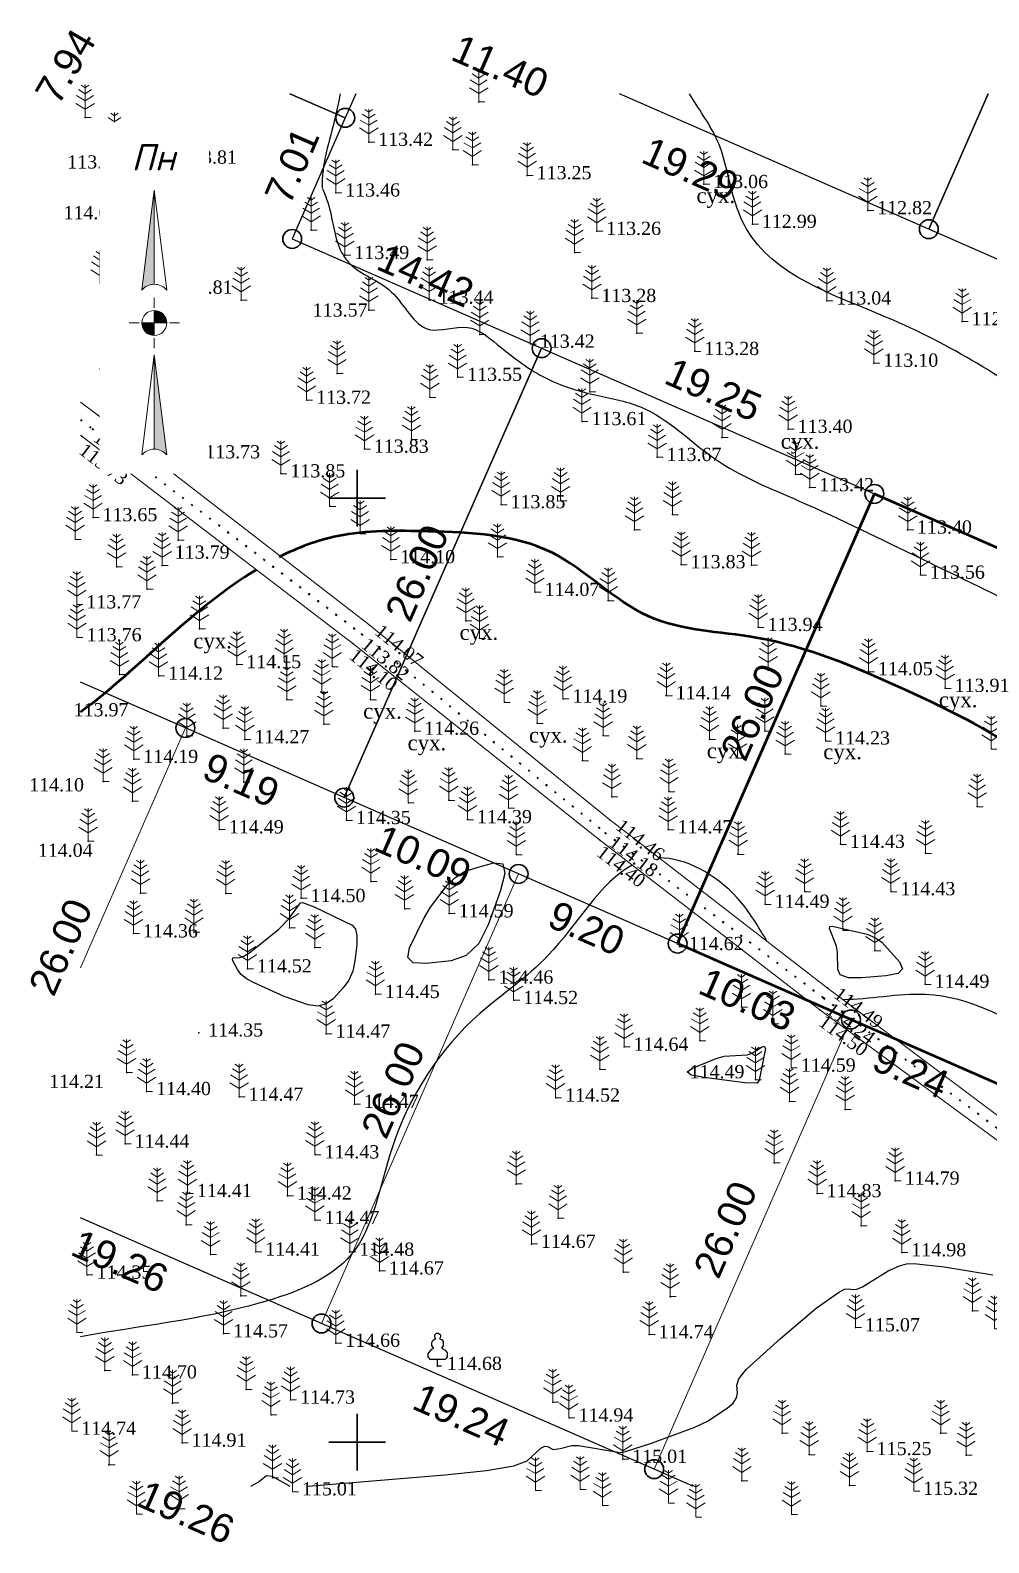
# Model space of a CAD drawing. Header units: millimetres. Extents: x 5405532.7 to 5405621, y 5525042.8 to 5525124.8.
# Drawn here: x 5405532.7 to 5405583.5, y 5525044.7 to 5525124.8 of the extents above; entities that cross this region are included whole.
import ezdxf
from ezdxf.enums import TextEntityAlignment as Align

# ---------------------------------------------------------------- set-up
doc = ezdxf.new("R2010")
doc.units = ezdxf.units.MM
doc.set_wipeout_variables(frame=1)
doc.linetypes.add('HIDDEN', pattern=[0.5, 0, -0.5])
for name, color, linetype, lineweight in [('#Лист (текст_ПН)', 250, 'Continuous', 0), ('#Штамп', 250, 'Continuous', 0), ('11900000', 1, 'Continuous', 30), ('рельеф', 7, 'Continuous', 0), ('ТОЧКИ', 7, 'Continuous', 30)]:
    doc.layers.add(name, color=color, linetype=linetype, lineweight=lineweight)
for name, color, linetype in [('горизонтали', 42, 'Continuous'), ('Ділянки_Межі', 10, 'Continuous'), ('надписи', 7, 'Continuous'), ('отметки', 7, 'Continuous'), ('промеры', 185, 'Continuous'), ('Растительность', 7, 'Continuous')]:
    doc.layers.add(name, color=color, linetype=linetype)
doc.styles.get("Standard").update_dxf_attribs({"font": 'arial.ttf'})
doc.styles.add('times', font='times.ttf')
doc.styles.add('Мой_Топо', font='isocpeui.ttf')
doc.linetypes.add('канава 0', pattern='A,0.9,0,["|",Standard,S=0.25,R=0,X=0,Y=0],0.1', length=1)

# ---------------------------------------------------------------- blocks, each defined once
blk = doc.blocks.new('A$C51FE15A3')
at = {"layer": 'Растительность', "color": 94, "lineweight": 0}
for points in [[(-0.201, 1.726), (0, 1.584), (0.201, 1.726)], [(0, 1.75), (0, 0), (0.319, 0)], [(-0.447, 1.172), (0, 0.895), (0.447, 1.172)], [(-0.343, 1.489), (0, 1.267), (0.343, 1.489)], [(-0.493, 0.753), (0, 0.444), (0.493, 0.753)]]:
    blk.add_lwpolyline(points, dxfattribs=at)
blk = doc.blocks.new('A$C2ACB5305')
at = {"layer": 'Растительность'}
blk.add_lwpolyline([(0.2, 0), (0.2, 0), (0, 0), (0, 0.35), (-0.4, 0.35), (-0.5, 0.5), (-0.5, 0.65), (-0.4, 0.8), (-0.3, 0.9), (-0.2, 0.95), (-0.25, 1), (-0.3, 1.1), (-0.3, 1.25), (-0.25, 1.35), (-0.15, 1.45), (-0.1, 1.45), (-0.15, 1.55), (-0.15, 1.65), (-0.05, 1.75), (0.05, 1.75), (0.15, 1.65), (0.15, 1.55), (0.1, 1.45), (0.25, 1.4), (0.3, 1.3), (0.3, 1.1), (0.25, 1), (0.2, 0.95), (0.4, 0.85), (0.5, 0.7), (0.5, 0.5), (0.45, 0.4), (0.4, 0.35), (0, 0.35)], dxfattribs=at)
blk = doc.blocks.new('*U5')
at = {"color": 0}
for points in [[(-0.113, 0), (-0.109, -0.029), (-0.097, -0.056)], [(-0.113, 0), (-0.097, -0.056), (0, 0)], [(-0.097, -0.056), (0, -0.113), (0, 0)], [(-0.097, -0.056), (-0.08, -0.08), (-0.056, -0.097)], [(-0.097, -0.056), (-0.056, -0.097), (0, -0.113)], [(-0.056, -0.097), (-0.029, -0.109), (0, -0.113)]]:
    blk.add_solid(points, dxfattribs=at)
blk = doc.blocks.new('*U6')
at = {"color": 0}
for points in [[(0, 0), (0.097, 0.056), (0, 0.113)], [(0.097, 0.056), (0.029, 0.109), (0, 0.113)], [(0, 0), (0.113, 0), (0.097, 0.056)], [(0.097, 0.056), (0.056, 0.097), (0.029, 0.109)], [(0.097, 0.056), (0.08, 0.08), (0.056, 0.097)], [(0.113, 0), (0.109, 0.029), (0.097, 0.056)]]:
    blk.add_solid(points, dxfattribs=at)
blk = doc.blocks.new('*U7')
at = {"color": 0}
for points in [[(0, -1.136), (0.021, -1.138), (0, -0.288)], [(0.021, -1.138), (0.042, -1.142), (0, -0.288)], [(0.042, -1.142), (0.062, -1.15), (0, -0.288)], [(0.062, -1.15), (0.081, -1.16), (0, -0.288)], [(0.081, -1.16), (0.098, -1.173), (0, -0.288)], [(0.098, -1.173), (0.113, -1.188), (0, -0.288)]]:
    blk.add_solid(points, dxfattribs=at)
blk = doc.blocks.new('*U8')
at = {"color": 0}
for points in [[(-0.113, 0.297), (-0.098, 0.312), (0, 1.197)], [(-0.098, 0.312), (-0.081, 0.325), (0, 1.197)], [(-0.081, 0.325), (-0.062, 0.335), (0, 1.197)], [(-0.062, 0.335), (-0.042, 0.343), (0, 1.197)], [(-0.042, 0.343), (-0.021, 0.347), (0, 1.197)], [(-0.021, 0.347), (0, 0.349), (0, 1.197)]]:
    blk.add_solid(points, dxfattribs=at)
blk = doc.blocks.new('#Північ')
at = {"color": 7}
blk.add_wipeout([(-2.901, 10.635), (2.901, 10.635), (2.901, -7.981), (-2.901, -7.981)], dxfattribs=at).dxf.layer = '#Лист (текст_ПН)'
at = {"layer": '#Лист (текст_ПН)'}
for p, q in [((-0.663, 1.748), (0, 7.043)), ((0, 7.043), (0, 2.052)), ((0, 7.043), (0.663, 1.748)), ((0, 1.337), (0, 0.807)), ((-1.337, 0), (-0.807, 0)), ((-0.662, 0), (0.662, 0)), ((0, 0.662), (0, -0.662)), ((1.337, 0), (0.807, 0)), ((0, -1.337), (0, -0.807)), ((-0.663, -6.99), (0, -1.695)), ((0, -1.695), (0.663, -6.99)), ((0, -1.695), (0, -6.686))]:
    blk.add_line(p, q, dxfattribs=at)
at = {"layer": '#Лист (текст_ПН)', "flags": 128}
for points in [[(0, 7.043), (-0.663, 1.748, -0.218585), (0, 2.052)], [(0, 0), (-0.662, 0, 0.414214), (0, -0.662)]]:
    blk.add_lwpolyline(points, format="xyb", close=True, dxfattribs=at)
at = {"layer": '#Лист (текст_ПН)'}
blk.add_circle((0, 0), 0.662, dxfattribs=at)
for centre in [(0, 1.178), (0, -7.56)]:
    blk.add_arc(centre, 0.874, 40.67981, 139.32019, dxfattribs=at)
at = {"layer": '#Лист (текст_ПН)', "xscale": 5.883850111352785, "yscale": 5.883850111352785, "zscale": 5.883850111352785}
for name in ['*U8', '*U5', '*U6', '*U7']:
    blk.add_blockref(name, (0, 0), dxfattribs=at)
at = {"layer": '#Лист (текст_ПН)', "style": 'Мой_Топо'}
blk.add_text('Пн', height=1.4, dxfattribs=at).set_placement((-1.217, 8.077))

msp = doc.modelspace()

# ---------------------------------------------------------------- linework, layer by layer
at = {"layer": '11900000', "color": 7}
for points in [[(5405550, 5525098.5, 0), (5405550, 5525101.5, 0)], [(5405550, 5525098.5, 0), (5405550, 5525101.5, 0)], [(5405548.5, 5525100, 0), (5405551.5, 5525100, 0)], [(5405548.5, 5525100, 0), (5405551.5, 5525100, 0)], [(5405550, 5525048.5, 0), (5405550, 5525051.5, 0)], [(5405550, 5525048.5, 0), (5405550, 5525051.5, 0)], [(5405548.5, 5525050, 0), (5405551.5, 5525050, 0)], [(5405548.5, 5525050, 0), (5405551.5, 5525050, 0)]]:
    msp.add_polyline3d(points, dxfattribs=at)
at = {"layer": 'горизонтали', "color": 32}
for points in [[(5405553.647, 5525075.352, 114.5), (5405552.967, 5525075.382, 114.5), (5405552.677, 5525075.662, 114.5), (5405552.777, 5525076.182, 114.5), (5405553.547, 5525077.762, 114.5), (5405553.877, 5525078.322, 114.5), (5405554.767, 5525079.492, 114.5), (5405555.177, 5525079.892, 114.5), (5405555.677, 5525080.212, 114.5), (5405556.277, 5525080.422, 114.5), (5405557.247, 5525080.682, 114.5), (5405557.717, 5525080.622, 114.5), (5405557.827, 5525080.122, 114.5), (5405557.577, 5525079.162, 114.5), (5405556.937, 5525077.402, 114.5), (5405556.437, 5525076.402, 114.5), (5405555.777, 5525075.762, 114.5), (5405554.977, 5525075.492, 114.5), (5405553.647, 5525075.352, 114.5)], [(5405543.777, 5525075.672, 114.5), (5405543.987, 5525075.732, 114.5), (5405544.307, 5525075.922, 114.5), (5405545.847, 5525077.172, 114.5), (5405546.377, 5525077.712, 114.5), (5405546.997, 5525078.552, 114.5), (5405547.107, 5525078.582, 114.5), (5405547.727, 5525078.352, 114.5), (5405549.727, 5525077.372, 114.5), (5405549.907, 5525077.172, 114.5), (5405549.987, 5525076.832, 114.5), (5405549.977, 5525076.332, 114.5), (5405549.877, 5525075.482, 114.5), (5405549.767, 5525074.942, 114.5), (5405549.557, 5525074.462, 114.5), (5405549.247, 5525074.052, 114.5), (5405548.717, 5525073.482, 114.5), (5405548.327, 5525073.192, 114.5), (5405547.897, 5525073.092, 114.5), (5405547.407, 5525073.162, 114.5), (5405546.137, 5525073.592, 114.5), (5405544.537, 5525074.322, 114.5), (5405544.137, 5525074.542, 114.5), (5405543.857, 5525074.772, 114.5), (5405543.677, 5525074.992, 114.5), (5405543.397, 5525075.532, 114.5), (5405543.417, 5525075.642, 114.5), (5405543.777, 5525075.672, 114.5)], [(5405577.027, 5525076.892, 114.5), (5405577.427, 5525076.732, 114.5), (5405577.807, 5525076.472, 114.5), (5405578.737, 5525075.442, 114.5), (5405578.897, 5525075.072, 114.5), (5405578.657, 5525074.822, 114.5), (5405578.007, 5525074.692, 114.5), (5405576.737, 5525074.582, 114.5), (5405576.027, 5525074.592, 114.5), (5405575.597, 5525074.742, 114.5), (5405575.467, 5525075.032, 114.5), (5405575.457, 5525075.932, 114.5), (5405575.397, 5525076.262, 114.5), (5405575.027, 5525077.202, 114.5), (5405575.047, 5525077.312, 114.5), (5405575.167, 5525077.322, 114.5), (5405577.027, 5525076.892, 114.5)], [(5405571.197, 5525069.002, 114.5), (5405570.547, 5525069.032, 114.5), (5405568.387, 5525069.302, 114.5), (5405567.697, 5525069.432, 114.5), (5405567.487, 5525069.602, 114.5), (5405567.767, 5525069.802, 114.5), (5405569.017, 5525070.322, 114.5), (5405569.447, 5525070.442, 114.5), (5405570.657, 5525070.512, 114.5), (5405570.927, 5525070.592, 114.5), (5405571.427, 5525070.922, 114.5), (5405571.567, 5525070.972, 114.5), (5405571.627, 5525070.842, 114.5), (5405571.297, 5525069.162, 114.5), (5405571.197, 5525069.002, 114.5)]]:
    msp.add_polyline3d(points, close=True, dxfattribs=at)
for points in [[(5405547.4, 5525047.663, 115), (5405554.647, 5525048.262, 115), (5405556.857, 5525048.492, 115), (5405558.307, 5525048.742, 115), (5405558.997, 5525049.012, 115), (5405559.737, 5525049.672, 115), (5405559.947, 5525049.782, 115), (5405560.087, 5525049.772, 115), (5405560.387, 5525049.602, 115), (5405560.757, 5525049.652, 115), (5405561.367, 5525049.812, 115), (5405561.717, 5525049.812, 115), (5405563.937, 5525049.452, 115), (5405564.217, 5525049.492, 115), (5405565.587, 5525049.942, 115), (5405567.887, 5525050.792, 115), (5405568.557, 5525051.102, 115), (5405569.607, 5525051.792, 115), (5405569.917, 5525052.062, 115), (5405570.097, 5525052.342, 115), (5405570.147, 5525052.612, 115), (5405570.117, 5525053.012, 115), (5405570.227, 5525053.352, 115), (5405570.607, 5525053.842, 115), (5405572.427, 5525055.492, 115), (5405574.327, 5525057.082, 115), (5405575.497, 5525057.922, 115), (5405575.827, 5525058.092, 115), (5405576.037, 5525058.122, 115), (5405576.277, 5525058.082, 115), (5405576.477, 5525058.102, 115), (5405576.767, 5525058.212, 115), (5405578.137, 5525059.062, 115), (5405578.737, 5525059.332, 115), (5405579.107, 5525059.432, 115), (5405579.497, 5525059.462, 115), (5405581.107, 5525059.282, 115), (5405583.677, 5525058.862, 115)], [(5405544.363, 5525047.663, 115), (5405544.747, 5525047.872, 115), (5405545.197, 5525048.222, 115), (5405545.497, 5525048.192, 115), (5405546.423, 5525047.663, 115)]]:
    msp.add_polyline3d(points, dxfattribs=at)
for points, knots in [([(5405549.091, 5525121.415, 113.503), (5405549.02, 5525121.004, 113.502), (5405548.677, 5525119.332, 113.499), (5405548.093, 5525117.659, 113.486), (5405548.143, 5525116.425, 113.496)], [157.365832, 157.365832, 157.365832, 157.365832, 158.604254, 162.404442, 162.404442, 162.404442, 162.404442]), ([(5405618.077, 5525087.636), (5405617.277, 5525087.746), (5405613.871, 5525088.619), (5405608.405, 5525093.232), (5405597.107, 5525094.992), (5405588.409, 5525103.854), (5405579.035, 5525109.606), (5405571.371, 5525111.966), (5405569.709, 5525116.448), (5405569.387, 5525118.884), (5405568.054, 5525120.657), (5405567.616, 5525121.415)], [202.097029, 202.097029, 202.097029, 202.097029, 204.501187, 212.520791, 222.836087, 237.536386, 248.01366, 256.866189, 258.720564, 261.95275, 264.435294, 264.435294, 264.435294, 264.435294]), ([(5405548.147, 5525116.421), (5405548.274, 5525116.11), (5405548.723, 5525115.01), (5405548.777, 5525113.511), (5405549.968, 5525111.865), (5405552.086, 5525111.316), (5405553.315, 5525108.321), (5405555.871, 5525109.431), (5405557.809, 5525107.807), (5405559.784, 5525106.268), (5405562.486, 5525105.421), (5405565.832, 5525104.897), (5405568.827, 5525101.723), (5405574.123, 5525099.626), (5405579.745, 5525096.832), (5405588.565, 5525092.689), (5405599.232, 5525085.079), (5405608.638, 5525078.274), (5405616.54, 5525076.131), (5405617.92, 5525076.813), (5405618.077, 5525076.901)], [0, 0, 0, 0, 1.007155, 3.563912, 4.279646, 6.9474, 9.775929, 11.81191, 13.632623, 16.826034, 19.431788, 22.005704, 26.799828, 31.811981, 38.996737, 45.651099, 61.050154, 77.66341, 82.099779, 82.670751, 82.670751, 82.670751, 82.670751]), ([(5405564.572, 5525080.559), (5405562.906, 5525079.67), (5405560.685, 5525075.663), (5405555.322, 5525072.227), (5405551.592, 5525066.625), (5405550.638, 5525059.403), (5405543.367, 5525056.607), (5405538.451, 5525056.154), (5405535.333, 5525055.571)], [373.184351, 373.184351, 373.184351, 373.184351, 379.452418, 384.22613, 392.765907, 398.774239, 404.236612, 413.915731, 413.915731, 413.915731, 413.915731]), ([(5405571.731, 5525076.49), (5405571.267, 5525077.282), (5405569.908, 5525079.585), (5405567.388, 5525080.956), (5405565.995, 5525080.937)], [364.394673, 364.394673, 364.394673, 364.394673, 366.968501, 371.521638, 371.521638, 371.521638, 371.521638]), ([(5405618.077, 5525055.183), (5405616.6, 5525056.169), (5405611.786, 5525059.599), (5405601.736, 5525065.708), (5405589.757, 5525069.08), (5405581.325, 5525074.345), (5405577.105, 5525073.423), (5405575.758, 5525073.429)], [312.198189, 312.198189, 312.198189, 312.198189, 317.439079, 329.503827, 347.557694, 354.49476, 358.612752, 358.612752, 358.612752, 358.612752])]:
    msp.add_open_spline(points, degree=3, knots=knots, dxfattribs=at)
at = {"layer": 'горизонтали', "color": 32, "lineweight": 50}
for points, knots in [([(5405618.077, 5525064.512), (5405615.173, 5525066.476), (5405610.311, 5525070.392), (5405602.289, 5525074.299), (5405593.099, 5525077.356), (5405587.614, 5525085.782), (5405578.934, 5525089.947), (5405572.117, 5525092.895), (5405565.016, 5525092.996), (5405560.494, 5525098.002), (5405554.353, 5525098.24), (5405549.372, 5525098.318), (5405546.859, 5525097.377), (5405545.865, 5525096.877)], [312.792947, 312.792947, 312.792947, 312.792947, 323.305447, 331.392318, 339.566844, 351.634905, 359.732332, 368.054814, 373.883266, 380.004986, 386.648546, 391.457009, 394.799547, 394.799547, 394.799547, 394.799547]), ([(5405544.644, 5525096.197), (5405542.967, 5525095.178), (5405539.77, 5525092.529), (5405536.953, 5525089.828), (5405535.333, 5525088.662)], [396.18924, 396.18924, 396.18924, 396.18924, 402.000498, 408.014251, 408.014251, 408.014251, 408.014251])]:
    msp.add_open_spline(points, degree=3, knots=knots, dxfattribs=at)
at = {"layer": 'Ділянки_Межі'}
for points in [[(5405546.437, 5525121.415), (5405549.366, 5525120.143), (5405546.556, 5525113.725), (5405559.77, 5525107.94), (5405549.312, 5525084.135), (5405540.894, 5525087.821), (5405535.333, 5525090.256)], [(5405604.467, 5525121.415), (5405597.932, 5525106.515), (5405580.288, 5525114.24)], [(5405580.288, 5525114.24), (5405583.429, 5525121.415)]]:
    msp.add_lwpolyline(points, dxfattribs=at)
at = {"layer": 'Ділянки_Межі', "lineweight": 25}
for points in [[(5405549.923, 5525121.415), (5405549.366, 5525120.143), (5405546.437, 5525121.415)], [(5405549.923, 5525121.415), (5405549.366, 5525120.143), (5405546.556, 5525113.725), (5405559.77, 5525107.94), (5405577.405, 5525100.219), (5405595.064, 5525092.487), (5405612.672, 5525084.779), (5405618.077, 5525082.413)], [(5405583.429, 5525121.415), (5405580.288, 5525114.24), (5405563.899, 5525121.415)], [(5405618.077, 5525097.696), (5405615.555, 5525098.8), (5405597.932, 5525106.515), (5405580.288, 5525114.24), (5405563.899, 5525121.415)], [(5405567.792, 5525047.663), (5405565.733, 5525048.564), (5405548.11, 5525056.279), (5405535.333, 5525061.873)]]:
    msp.add_lwpolyline(points, dxfattribs=at)
at = {"layer": 'Ділянки_Межі'}
msp.add_lwpolyline([(5405549.312, 5525084.135), (5405559.77, 5525107.94), (5405577.405, 5525100.219), (5405566.977, 5525076.402), (5405558.553, 5525080.09)], close=True, dxfattribs=at)
at = {"layer": 'Ділянки_Межі', "lineweight": 50}
msp.add_lwpolyline([(5405566.977, 5525076.402), (5405577.405, 5525100.219), (5405595.064, 5525092.487), (5405584.621, 5525068.677), (5405576.161, 5525072.381)], close=True, dxfattribs=at)
at = {"layer": 'Ділянки_Межі', "lineweight": 0}
for points in [[(5405535.333, 5525090.256), (5405540.894, 5525087.821), (5405535.333, 5525075.12)], [(5405535.333, 5525075.12), (5405540.894, 5525087.821), (5405549.312, 5525084.135), (5405558.553, 5525080.09), (5405548.11, 5525056.279), (5405535.333, 5525061.873)], [(5405565.733, 5525048.564), (5405576.161, 5525072.381), (5405584.621, 5525068.677), (5405593.82, 5525064.649), (5405586.37, 5525047.663)], [(5405567.792, 5525047.663), (5405565.733, 5525048.564)]]:
    msp.add_lwpolyline(points, dxfattribs=at)
msp.add_lwpolyline([(5405548.11, 5525056.279), (5405558.553, 5525080.09), (5405566.977, 5525076.402), (5405576.161, 5525072.381), (5405565.733, 5525048.564)], close=True, dxfattribs=at)
at = {"layer": 'отметки', "color": 7}
for p in [(5405556.442, 5525120.985, 113.216), (5405535.59, 5525120.154, 113.803), (5405537.148, 5525118.676, 113.929), (5405550.611, 5525118.856, 113.424), (5405555.073, 5525118.454, 113.28), (5405540.219, 5525117.91, 113.814), (5405556.101, 5525117.656, 113.33), (5405559.006, 5525117.088, 113.247), (5405568.362, 5525116.619, 113.058), (5405548.862, 5525116.171, 113.463), (5405577.05, 5525115.232, 112.818), (5405547.565, 5525114.194, 113.593), (5405562.691, 5525114.137, 113.259), (5405570.941, 5525114.508, 112.986), (5405549.35, 5525112.859, 113.493), (5405553.705, 5525112.611, 113.39), (5405561.524, 5525113.007, 113.205), (5405536.373, 5525111.342, 113.843), (5405539.987, 5525111.023, 113.806), (5405543.85, 5525110.482, 113.661), (5405553.814, 5525110.497, 113.442), (5405562.439, 5525110.582, 113.283), (5405574.888, 5525110.451, 113.038), (5405550.619, 5525109.96, 113.568), (5405582.056, 5525109.354, 112.918), (5405556.494, 5525108.669, 113.516), (5405564.81, 5525108.728, 113.342), (5405559.176, 5525108.162, 113.422), (5405567.891, 5525107.776, 113.277), (5405577.382, 5525107.154, 113.1), (5405536.827, 5525106.103, 113.785), (5405548.931, 5525106.591, 113.629), (5405555.325, 5525106.407, 113.55), (5405553.854, 5525105.336, 113.627), (5405562.32, 5525105.62, 113.478), (5405537.984, 5525105.185, 113.831), (5405547.323, 5525105.193, 113.717), (5405536.247, 5525104.388, 113.722), (5405561.916, 5525104.062, 113.606), (5405535.434, 5525103.256, 113.729), (5405535.969, 5525103.655, 113.439), (5405540.476, 5525103.499, 113.803), (5405552.87, 5525103.117, 113.833), (5405569.326, 5525103.204, 113.425), (5405572.838, 5525103.653, 113.396), (5405541.447, 5525102.303, 113.732), (5405550.38, 5525102.6, 113.828), (5405565.891, 5525102.161, 113.673), (5405545.959, 5525101.294, 113.847), (5405573.227, 5525101.258, 113.455), (5405573.975, 5525100.56, 113.424), (5405560.782, 5525099.872, 113.915), (5405536.002, 5525098.974, 113.646), (5405548.547, 5525099.567, 113.908), (5405557.622, 5525099.66, 113.852), (5405566.699, 5525099.129, 113.706), (5405550.154, 5525098.119, 114.026), (5405564.691, 5525098.317, 113.824), (5405579.165, 5525098.316, 113.398), (5405540.509, 5525097.777, 113.789), (5405551.78, 5525096.746, 114.095), (5405557.434, 5525096.889, 114.134), (5405567.169, 5525096.48, 113.828), (5405537.254, 5525096.355, 113.675), (5405539.661, 5525096.423, 113.791), (5405570.893, 5525096.45, 113.829), (5405579.851, 5525095.929, 113.557), (5405538.861, 5525095.18, 113.806), (5405559.423, 5525095.016, 114.068), (5405563.305, 5525094.566, 114.022), (5405550.609, 5525093.299, 114.074), (5405555.754, 5525093.498, 114.187), (5405541.649, 5525093.079, 113.988), (5405550.233, 5525092.788, 113.816), (5405556.482, 5525092.572, 114.136), (5405571.249, 5525093.158, 113.938), (5405549.773, 5525092.292, 114.104), (5405543.624, 5525091.189, 114.147), (5405546.139, 5525091.325, 114.16), (5405548.69, 5525091.071, 114.167), (5405571.77, 5525090.877, 114.179), (5405537.411, 5525090.646, 113.847), (5405539.48, 5525090.579, 114.115), (5405577.088, 5525090.815, 114.052), (5405546.279, 5525089.324, 114.216), (5405548.131, 5525089.712, 114.216), (5405550.702, 5525089.327, 114.196), (5405560.906, 5525089.368, 114.194), (5405566.378, 5525089.542, 114.141), (5405581.154, 5525089.931, 113.909), (5405557.796, 5525089.193, 114.217), (5405574.575, 5525088.996, 114.087), (5405542.891, 5525087.82, 114.256), (5405548.239, 5525088.027, 114.235), (5405553.052, 5525087.66, 114.264), (5405559.539, 5525088.076, 114.244), (5405571.599, 5525087.674, 114.318), (5405540.973, 5525087.392, 114.165), (5405544.052, 5525087.211, 114.267), (5405563.031, 5525087.417, 114.254), (5405568.668, 5525087.224, 114.333), (5405574.824, 5525087.147, 114.232), (5405538.164, 5525086.166, 114.186), (5405561.935, 5525086.091, 114.335), (5405564.818, 5525086.203, 114.285), (5405570.157, 5525086.249, 114.349), (5405572.674, 5525086.448, 114.279), (5405536.537, 5525084.98, 114.205), (5405543.999, 5525084.957, 114.24), (5405566.526, 5525084.454, 114.4), (5405538.095, 5525083.95, 114.33), (5405552.709, 5525083.861, 114.334), (5405554.851, 5525083.992, 114.399), (5405563.498, 5525084.183, 114.369), (5405582.851, 5525083.656, 114.228), (5405549.432, 5525082.931, 114.347), (5405555.85, 5525082.976, 114.389), (5405558.023, 5525083.59, 114.413), (5405563.367, 5525082.965, 114.458), (5405542.697, 5525082.437, 114.494), (5405563.133, 5525082.273, 114.182), (5405566.478, 5525082.44, 114.47), (5405535.749, 5525081.818, 114.263), (5405562.847, 5525081.89, 114.399), (5405575.612, 5525081.671, 114.432), (5405558.439, 5525081.128, 114.494), (5405570.177, 5525081.134, 114.441), (5405580.112, 5525081.189, 114.499), (5405550.736, 5525079.683, 114.396), (5405538.513, 5525079.075, 114.413), (5405543.036, 5525079.06, 114.377), (5405573.715, 5525079.157, 114.44), (5405578.285, 5525079.163, 114.434), (5405547.031, 5525078.799, 114.496), (5405552.515, 5525078.248, 114.415), (5405571.619, 5525078.496, 114.49), (5405554.879, 5525077.989, 114.586), (5405538.15, 5525076.927, 114.358), (5405541.351, 5525077.005, 114.454), (5405546.411, 5525077.242, 114.511), (5405575.743, 5525077.112, 114.503), (5405547.753, 5525076.194, 114.58), (5405567.071, 5525076.254, 114.616), (5405577.429, 5525076.034, 114.519), (5405544.186, 5525075.071, 114.521), (5405556.982, 5525074.481, 114.458), (5405574.913, 5525074.055, 114.495), (5405580.09, 5525074.26, 114.492), (5405550.963, 5525073.716, 114.454), (5405558.297, 5525073.396, 114.517), (5405574.704, 5525073.518, 114.24), (5405570.36, 5525073.051, 114.526), (5405574.514, 5525072.886, 114.497), (5405541.606, 5525071.679, 114.35), (5405572.034, 5525072.162, 114.507), (5405548.35, 5525071.622, 114.468), (5405564.144, 5525070.925, 114.637), (5405568.151, 5525071.268, 114.508), (5405537.784, 5525069.567, 114.426), (5405562.864, 5525069.741, 114.513), (5405573.006, 5525069.817, 114.59), (5405538.842, 5525068.573, 114.4), (5405571.1, 5525069.206, 114.487), (5405543.741, 5525068.276, 114.474), (5405549.851, 5525067.899, 114.466), (5405560.517, 5525068.232, 114.519), (5405572.904, 5525068.042, 114.635), (5405575.854, 5525067.615, 114.66), (5405537.701, 5525065.794, 114.441), (5405536.191, 5525065.204, 114.391), (5405547.763, 5525065.223, 114.429), (5405572.102, 5525064.791, 114.717), (5405558.43, 5525063.665, 114.585), (5405578.513, 5525063.834, 114.794), (5405541.004, 5525063.172, 114.406), (5405546.301, 5525063.042, 114.422), (5405574.373, 5525063.168, 114.825), (5405539.408, 5525062.774, 114.386), (5405540.942, 5525061.51, 114.379), (5405547.77, 5525061.746, 114.473), (5405560.644, 5525061.857, 114.596), (5405576.704, 5525061.446, 114.872), (5405559.229, 5525060.485, 114.67), (5405542.234, 5525059.93, 114.351), (5405544.622, 5525060.075, 114.406), (5405549.613, 5525060.065, 114.483), (5405578.865, 5525060.036, 114.981), (5405535.685, 5525058.85, 114.345), (5405551.181, 5525059.072, 114.674), (5405564.107, 5525058.997, 114.785), (5405543.834, 5525057.737, 114.479), (5405566.578, 5525057.697, 114.815), (5405582.596, 5525056.947, 115.096), (5405542.922, 5525055.741, 114.574), (5405565.476, 5525055.692, 114.743), (5405576.406, 5525056.062, 115.074), (5405548.862, 5525055.242, 114.664), (5405554.259, 5525054.015, 114.683), (5405536.626, 5525053.781, 114.575), (5405538.097, 5525053.565, 114.704), (5405544.123, 5525052.779, 114.67), (5405540.217, 5525052.067, 114.773), (5405546.473, 5525052.235, 114.726), (5405560.358, 5525052.108, 114.939), (5405545.432, 5525051.437, 114.775), (5405561.223, 5525051.284, 114.945), (5405572.515, 5525050.471, 115.128), (5405580.916, 5525050.469, 115.288), (5405540.722, 5525049.958, 114.91), (5405573.948, 5525049.334, 115.238), (5405577.027, 5525049.505, 115.253), (5405582.266, 5525049.305, 115.452), (5405536.847, 5525048.787, 114.932), (5405564.074, 5525049.095, 115.013), (5405545.51, 5525048.11, 115.007), (5405570.384, 5525047.952, 115.165), (5405576.078, 5525047.692, 115.292)]:
    msp.add_point(p, dxfattribs=at)
at = {"layer": 'рельеф', "color": 7, "linetype": 'канава 0'}
for points, elevation in [([(5405609.022, 5525047.663), (5405605.59, 5525050.41), (5405598.683, 5525055.867), (5405589, 5525063.5), (5405574.91, 5525074.06), (5405563.36, 5525082.97), (5405550.609, 5525093.299), (5405536.247, 5525104.388), (5405535.333, 5525105.085)], 113.66), ([(5405535.333, 5525103.335), (5405535.434, 5525103.256), (5405549.773, 5525092.292), (5405562.847, 5525081.89), (5405574.514, 5525072.886), (5405588.264, 5525062.797), (5405598.195, 5525055.284), (5405604.951, 5525049.536), (5405607.339, 5525047.663)], 113.39)]:
    msp.add_lwpolyline(points, dxfattribs=dict(at, elevation=elevation))
at = {"layer": 'рельеф', "color": 7, "linetype": 'HIDDEN', "lineweight": 40, "elevation": 113.4}
msp.add_lwpolyline([(5405535.333, 5525104.149), (5405535.95, 5525103.67), (5405550.22, 5525092.8), (5405563.12, 5525082.28), (5405574.69, 5525073.53), (5405588.62, 5525063.09), (5405598.56, 5525055.58), (5405605.22, 5525049.91), (5405608.017, 5525047.663)], dxfattribs=at)
at = {"layer": 'ТОЧКИ'}
for centre in [(5405549.366, 5525120.143), (5405546.556, 5525113.725), (5405580.288, 5525114.24), (5405559.771, 5525107.939), (5405577.405, 5525100.219), (5405540.894, 5525087.821, 107.24), (5405549.312, 5525084.135, 107.24), (5405558.553, 5525080.09, 107.24), (5405566.977, 5525076.402, 107.24), (5405576.161, 5525072.381, 107.24), (5405548.11, 5525056.279), (5405565.733, 5525048.564)]:
    msp.add_circle(centre, 0.5, dxfattribs=at)

# ---------------------------------------------------------------- block references
at = {"layer": 'Растительность', "color": 7}
for name, p in [('A$C51FE15A3', (5405556.44, 5525120.98, 113.22)), ('A$C51FE15A3', (5405535.58, 5525120.15, 113.8)), ('A$C51FE15A3', (5405550.61, 5525118.85, 113.42)), ('A$C51FE15A3', (5405537.14, 5525118.67, 113.93)), ('A$C51FE15A3', (5405555.07, 5525118.45, 113.28)), ('A$C51FE15A3', (5405540.21, 5525117.9, 113.81)), ('A$C51FE15A3', (5405556.1, 5525117.65, 113.33)), ('A$C51FE15A3', (5405559, 5525117.09, 113.25)), ('A$C51FE15A3', (5405568.36, 5525116.62, 113.06)), ('A$C51FE15A3', (5405548.86, 5525116.17, 113.46)), ('A$C51FE15A3', (5405577.05, 5525115.23, 112.82)), ('A$C51FE15A3', (5405547.56, 5525114.19, 113.59)), ('A$C51FE15A3', (5405562.69, 5525114.14, 113.26)), ('A$C51FE15A3', (5405570.94, 5525114.51, 112.99)), ('A$C51FE15A3', (5405549.35, 5525112.86, 113.49)), ('A$C51FE15A3', (5405553.7, 5525112.61, 113.39)), ('A$C51FE15A3', (5405561.52, 5525113.01, 113.2)), ('A$C51FE15A3', (5405536.37, 5525111.34, 113.84)), ('A$C51FE15A3', (5405539.98, 5525111.02, 113.81)), ('A$C51FE15A3', (5405543.85, 5525110.48, 113.66)), ('A$C51FE15A3', (5405550.62, 5525109.96, 113.57)), ('A$C51FE15A3', (5405553.81, 5525110.49, 113.44)), ('A$C51FE15A3', (5405562.44, 5525110.58, 113.28)), ('A$C51FE15A3', (5405574.89, 5525110.45, 113.04)), ('A$C51FE15A3', (5405582.06, 5525109.35, 112.92)), ('A$C51FE15A3', (5405556.49, 5525108.67, 113.52)), ('A$C51FE15A3', (5405564.81, 5525108.73, 113.34)), ('A$C51FE15A3', (5405559.17, 5525108.16, 113.42)), ('A$C51FE15A3', (5405567.89, 5525107.77, 113.28)), ('A$C51FE15A3', (5405577.38, 5525107.15, 113.1)), ('A$C51FE15A3', (5405536.82, 5525106.1, 113.79)), ('A$C51FE15A3', (5405548.93, 5525106.59, 113.63)), ('A$C51FE15A3', (5405555.32, 5525106.4, 113.55)), ('A$C51FE15A3', (5405537.98, 5525105.18, 113.83)), ('A$C51FE15A3', (5405547.32, 5525105.19, 113.72)), ('A$C51FE15A3', (5405553.85, 5525105.33, 113.63)), ('A$C51FE15A3', (5405562.32, 5525105.62, 113.48)), ('A$C51FE15A3', (5405561.91, 5525104.06, 113.61)), ('A$C51FE15A3', (5405572.84, 5525103.65, 113.4)), ('A$C51FE15A3', (5405540.47, 5525103.49, 113.8)), ('A$C51FE15A3', (5405552.87, 5525103.11, 113.83)), ('A$C51FE15A3', (5405569.33, 5525103.2, 113.43)), ('A$C51FE15A3', (5405541.44, 5525102.3, 113.73)), ('A$C51FE15A3', (5405550.38, 5525102.59, 113.83)), ('A$C51FE15A3', (5405565.89, 5525102.16, 113.67)), ('A$C51FE15A3', (5405545.96, 5525101.29, 113.85)), ('A$C51FE15A3', (5405573.23, 5525101.25, 113.46)), ('A$C51FE15A3', (5405573.98, 5525100.56, 113.42)), ('A$C51FE15A3', (5405548.54, 5525099.56, 113.91)), ('A$C51FE15A3', (5405557.62, 5525099.65, 113.85)), ('A$C51FE15A3', (5405560.78, 5525099.86, 113.92)), ('A$C51FE15A3', (5405536, 5525098.97, 113.65)), ('A$C51FE15A3', (5405566.7, 5525099.12, 113.71)), ('A$C51FE15A3', (5405550.15, 5525098.11, 114.03)), ('A$C51FE15A3', (5405564.69, 5525098.31, 113.82)), ('A$C51FE15A3', (5405579.17, 5525098.31, 113.4)), ('A$C51FE15A3', (5405535.05, 5525097.81, 113.72)), ('A$C51FE15A3', (5405540.51, 5525097.77, 113.79)), ('A$C51FE15A3', (5405537.25, 5525096.35, 113.68)), ('A$C51FE15A3', (5405539.66, 5525096.42, 113.79)), ('A$C51FE15A3', (5405551.78, 5525096.74, 114.1)), ('A$C51FE15A3', (5405557.43, 5525096.88, 114.13)), ('A$C51FE15A3', (5405567.17, 5525096.47, 113.83)), ('A$C51FE15A3', (5405570.89, 5525096.44, 113.83)), ('A$C51FE15A3', (5405579.85, 5525095.92, 113.56)), ('A$C51FE15A3', (5405538.86, 5525095.18, 113.81)), ('A$C51FE15A3', (5405559.42, 5525095.01, 114.07)), ('A$C51FE15A3', (5405535.14, 5525094.36, 113.77)), ('A$C51FE15A3', (5405563.3, 5525094.56, 114.02)), ('A$C51FE15A3', (5405555.75, 5525093.49, 114.19)), ('A$C51FE15A3', (5405571.25, 5525093.15, 113.94)), ('A$C51FE15A3', (5405535.15, 5525092.62, 113.76)), ('A$C51FE15A3', (5405541.64, 5525093.07, 113.99)), ('A$C51FE15A3', (5405556.48, 5525092.56, 114.14)), ('A$C51FE15A3', (5405543.62, 5525091.18, 114.15)), ('A$C51FE15A3', (5405546.13, 5525091.31, 114.16)), ('A$C51FE15A3', (5405548.68, 5525091.06, 114.17)), ('A$C51FE15A3', (5405571.77, 5525090.86, 114.18)), ('A$C51FE15A3', (5405577.09, 5525090.8, 114.05)), ('A$C51FE15A3', (5405537.4, 5525090.65, 113.85)), ('A$C51FE15A3', (5405539.47, 5525090.58, 114.12)), ('A$C51FE15A3', (5405581.15, 5525089.92, 113.91)), ('A$C51FE15A3', (5405546.27, 5525089.31, 114.22)), ('A$C51FE15A3', (5405548.13, 5525089.7, 114.22)), ('A$C51FE15A3', (5405550.7, 5525089.32, 114.2)), ('A$C51FE15A3', (5405557.79, 5525089.18, 114.22)), ('A$C51FE15A3', (5405560.9, 5525089.36, 114.19)), ('A$C51FE15A3', (5405566.38, 5525089.53, 114.14)), ('A$C51FE15A3', (5405574.57, 5525088.98, 114.09)), ('A$C51FE15A3', (5405542.89, 5525087.82, 114.26)), ('A$C51FE15A3', (5405548.23, 5525088.02, 114.24)), ('A$C51FE15A3', (5405553.05, 5525087.65, 114.26)), ('A$C51FE15A3', (5405559.54, 5525088.06, 114.24)), ('A$C51FE15A3', (5405571.6, 5525087.66, 114.32)), ('A$C51FE15A3', (5405540.97, 5525087.4, 114.16)), ('A$C51FE15A3', (5405544.05, 5525087.21, 114.27)), ('A$C51FE15A3', (5405563.03, 5525087.4, 114.25)), ('A$C51FE15A3', (5405568.67, 5525087.21, 114.33)), ('A$C51FE15A3', (5405574.82, 5525087.13, 114.23)), ('A$C51FE15A3', (5405538.16, 5525086.17, 114.19)), ('A$C51FE15A3', (5405561.93, 5525086.08, 114.34)), ('A$C51FE15A3', (5405564.82, 5525086.19, 114.28)), ('A$C51FE15A3', (5405570.15, 5525086.23, 114.35)), ('A$C51FE15A3', (5405572.67, 5525086.43, 114.28)), ('A$C51FE15A3', (5405583.59, 5525086.7, 114.04)), ('A$C51FE15A3', (5405536.53, 5525084.98, 114.21)), ('A$C51FE15A3', (5405543.99, 5525084.96, 114.24)), ('A$C51FE15A3', (5405566.52, 5525084.44, 114.4)), ('A$C51FE15A3', (5405538.09, 5525083.95, 114.33)), ('A$C51FE15A3', (5405552.7, 5525083.85, 114.33)), ('A$C51FE15A3', (5405554.85, 5525083.98, 114.4)), ('A$C51FE15A3', (5405558.02, 5525083.57, 114.41)), ('A$C51FE15A3', (5405563.49, 5525084.17, 114.37)), ('A$C51FE15A3', (5405582.85, 5525083.64, 114.23)), ('A$C51FE15A3', (5405549.43, 5525082.93, 114.35)), ('A$C51FE15A3', (5405555.85, 5525082.96, 114.39)), ('A$C51FE15A3', (5405542.69, 5525082.44, 114.49)), ('A$C51FE15A3', (5405566.47, 5525082.42, 114.47)), ('A$C51FE15A3', (5405535.75, 5525081.82, 114.26)), ('A$C51FE15A3', (5405558.43, 5525081.11, 114.49)), ('A$C51FE15A3', (5405570.18, 5525081.12, 114.44)), ('A$C51FE15A3', (5405575.61, 5525081.65, 114.43)), ('A$C51FE15A3', (5405580.11, 5525081.17, 114.5)), ('A$C51FE15A3', (5405550.73, 5525079.69, 114.4)), ('A$C51FE15A3', (5405538.51, 5525079.08, 114.41)), ('A$C51FE15A3', (5405543.03, 5525079.06, 114.38)), ('A$C51FE15A3', (5405547.03, 5525078.8, 114.5)), ('A$C51FE15A3', (5405573.71, 5525079.14, 114.44)), ('A$C51FE15A3', (5405578.28, 5525079.15, 114.43)), ('A$C51FE15A3', (5405552.51, 5525078.25, 114.41)), ('A$C51FE15A3', (5405554.88, 5525077.99, 114.59)), ('A$C51FE15A3', (5405571.62, 5525078.48, 114.49)), ('A$C51FE15A3', (5405546.41, 5525077.24, 114.51)), ('A$C51FE15A3', (5405575.74, 5525077.1, 114.5)), ('A$C51FE15A3', (5405538.15, 5525076.93, 114.36)), ('A$C51FE15A3', (5405541.35, 5525077.01, 114.45)), ('A$C51FE15A3', (5405547.75, 5525076.2, 114.58)), ('A$C51FE15A3', (5405567.07, 5525076.23, 114.62)), ('A$C51FE15A3', (5405577.43, 5525076.02, 114.52)), ('A$C51FE15A3', (5405544.18, 5525075.07, 114.52)), ('A$C51FE15A3', (5405556.98, 5525074.48, 114.46)), ('A$C51FE15A3', (5405580.09, 5525074.24, 114.49)), ('A$C51FE15A3', (5405550.96, 5525073.72, 114.45)), ('A$C51FE15A3', (5405558.29, 5525073.4, 114.52)), ('A$C51FE15A3', (5405570.36, 5525073.03, 114.53)), ('A$C51FE15A3', (5405548.35, 5525071.62, 114.47)), ('A$C51FE15A3', (5405572.03, 5525072.15, 114.51)), ('A$C51FE15A3', (5405564.14, 5525070.93, 114.64)), ('A$C51FE15A3', (5405568.15, 5525071.25, 114.51)), ('A$C51FE15A3', (5405537.78, 5525069.57, 114.43)), ('A$C51FE15A3', (5405562.86, 5525069.74, 114.51)), ('A$C51FE15A3', (5405571.1, 5525069.19, 114.49)), ('A$C51FE15A3', (5405573, 5525069.82, 114.59)), ('A$C51FE15A3', (5405538.84, 5525068.57, 114.4)), ('A$C51FE15A3', (5405543.74, 5525068.28, 114.47)), ('A$C51FE15A3', (5405549.85, 5525067.9, 114.47)), ('A$C51FE15A3', (5405560.51, 5525068.23, 114.52)), ('A$C51FE15A3', (5405572.9, 5525068.04, 114.63)), ('A$C51FE15A3', (5405575.85, 5525067.62, 114.66)), ('A$C51FE15A3', (5405536.19, 5525065.2, 114.39)), ('A$C51FE15A3', (5405537.7, 5525065.79, 114.44)), ('A$C51FE15A3', (5405547.76, 5525065.22, 114.43)), ('A$C51FE15A3', (5405572.1, 5525064.79, 114.72)), ('A$C51FE15A3', (5405558.43, 5525063.67, 114.58)), ('A$C51FE15A3', (5405578.51, 5525063.84, 114.79)), ('A$C51FE15A3', (5405539.4, 5525062.77, 114.39)), ('A$C51FE15A3', (5405541, 5525063.17, 114.41)), ('A$C51FE15A3', (5405546.3, 5525063.04, 114.42)), ('A$C51FE15A3', (5405574.37, 5525063.17, 114.83)), ('A$C51FE15A3', (5405540.94, 5525061.51, 114.38)), ('A$C51FE15A3', (5405547.76, 5525061.75, 114.47)), ('A$C51FE15A3', (5405560.64, 5525061.86, 114.6)), ('A$C51FE15A3', (5405576.7, 5525061.45, 114.87)), ('A$C51FE15A3', (5405559.23, 5525060.49, 114.67)), ('A$C51FE15A3', (5405542.23, 5525059.93, 114.35)), ('A$C51FE15A3', (5405544.62, 5525060.08, 114.41)), ('A$C51FE15A3', (5405549.61, 5525060.07, 114.48)), ('A$C51FE15A3', (5405578.86, 5525060.04, 114.98)), ('A$C51FE15A3', (5405535.68, 5525058.85, 114.35)), ('A$C51FE15A3', (5405551.18, 5525059.07, 114.67)), ('A$C51FE15A3', (5405564.1, 5525059, 114.79)), ('A$C51FE15A3', (5405543.83, 5525057.74, 114.48)), ('A$C51FE15A3', (5405566.58, 5525057.7, 114.82)), ('A$C51FE15A3', (5405582.6, 5525056.95, 115.1)), ('A$C51FE15A3', (5405535.15, 5525055.8, 114.49)), ('A$C51FE15A3', (5405542.92, 5525055.74, 114.57)), ('A$C51FE15A3', (5405565.47, 5525055.69, 114.74)), ('A$C51FE15A3', (5405576.41, 5525056.06, 115.07)), ('A$C51FE15A3', (5405583.77, 5525056, 115.11)), ('A$C51FE15A3', (5405548.86, 5525055.24, 114.66)), ('A$C2ACB5305', (5405554.26, 5525054.02, 114.68)), ('A$C51FE15A3', (5405536.63, 5525053.78, 114.57)), ('A$C51FE15A3', (5405538.1, 5525053.56, 114.7)), ('A$C51FE15A3', (5405544.12, 5525052.78, 114.67)), ('A$C51FE15A3', (5405540.22, 5525052.07, 114.77)), ('A$C51FE15A3', (5405546.47, 5525052.23, 114.73)), ('A$C51FE15A3', (5405560.36, 5525052.11, 114.94)), ('A$C51FE15A3', (5405545.43, 5525051.44, 114.77)), ('A$C51FE15A3', (5405561.22, 5525051.28, 114.94)), ('A$C51FE15A3', (5405534.87, 5525050.58, 114.74)), ('A$C51FE15A3', (5405540.72, 5525049.96, 114.91)), ('A$C51FE15A3', (5405572.51, 5525050.47, 115.13)), ('A$C51FE15A3', (5405580.92, 5525050.47, 115.29)), ('A$C51FE15A3', (5405564.07, 5525049.09, 115.01)), ('A$C51FE15A3', (5405573.95, 5525049.33, 115.24)), ('A$C51FE15A3', (5405577.03, 5525049.5, 115.25)), ('A$C51FE15A3', (5405582.26, 5525049.3, 115.45)), ('A$C51FE15A3', (5405536.85, 5525048.79, 114.93)), ('A$C51FE15A3', (5405545.51, 5525048.11, 115.01)), ('A$C51FE15A3', (5405561.82, 5525047.49, 115.09)), ('A$C51FE15A3', (5405570.38, 5525047.95, 115.16)), ('A$C51FE15A3', (5405576.08, 5525047.69, 115.29)), ('A$C51FE15A3', (5405546.57, 5525047.37, 115.01)), ('A$C51FE15A3', (5405559.44, 5525047.43, 115.07)), ('A$C51FE15A3', (5405566.5, 5525046.76, 115.09)), ('A$C51FE15A3', (5405579.49, 5525047.4, 115.32)), ('A$C51FE15A3', (5405538.3, 5525046.18, 114.95)), ('A$C51FE15A3', (5405540.56, 5525046.46, 114.95)), ('A$C51FE15A3', (5405562.99, 5525046.64, 115.1)), ('A$C51FE15A3', (5405567.94, 5525046.02, 115.16)), ('A$C51FE15A3', (5405573.01, 5525046.16, 115.22))]:
    msp.add_blockref(name, p, dxfattribs=at)

# ---------------------------------------------------------------- texts
at = {"layer": 'надписи', "color": 7, "style": 'times'}
for p in [(5405567.976, 5525116.429, 111.861), (5405572.442, 5525103.412, 111.861), (5405541.315, 5525092.838, 111.861), (5405555.423, 5525093.289, 111.861), (5405580.82, 5525089.721, 111.861), (5405550.316, 5525089.117, 111.861), (5405552.668, 5525087.44, 111.861), (5405559.102, 5525087.845, 111.861), (5405568.524, 5525087.018, 111.861), (5405574.697, 5525086.968, 111.861)]:
    msp.add_text('сух.', height=0.8, dxfattribs=at).set_placement(p, align=Align.TOP_LEFT)
at = {"layer": 'отметки', "color": 7, "style": 'times'}
for s, p in [('113.42', (5405551.111, 5525119.356, 113.424)), ('113.93', (5405534.635, 5525118.156, 113.935)), ('113.81', (5405540.719, 5525118.41, 113.814)), ('113.25', (5405559.506, 5525117.588, 113.247)), ('113.46', (5405549.362, 5525116.671, 113.463)), ('113.06', (5405568.862, 5525117.119, 113.058)), ('112.82', (5405577.55, 5525115.732, 112.818)), ('114.00', (5405534.435, 5525115.468, 114)), ('112.99', (5405571.441, 5525115.008, 112.986)), ('113.26', (5405563.191, 5525114.637, 113.259)), ('113.49', (5405549.85, 5525113.359, 113.493)), ('113.81', (5405540.487, 5525111.523, 113.806)), ('113.44', (5405554.314, 5525110.997, 113.442)), ('113.28', (5405562.939, 5525111.082, 113.283)), ('113.04', (5405575.388, 5525110.951, 113.038)), ('113.57', (5405547.641, 5525110.314, 113.568)), ('112.92', (5405582.556, 5525109.854, 112.918)), ('113.42', (5405559.676, 5525108.662, 113.422)), ('113.28', (5405568.391, 5525108.276, 113.277)), ('113.55', (5405555.825, 5525106.907, 113.55)), ('113.10', (5405577.882, 5525107.654, 113.1)), ('113.83', (5405538.484, 5525105.685, 113.831)), ('113.72', (5405547.823, 5525105.693, 113.717)), ('113.61', (5405562.416, 5525104.562, 113.606)), ('113.40', (5405573.338, 5525104.153, 113.396)), ('113.83', (5405550.88, 5525103.1, 113.828)), ('113.73', (5405541.947, 5525102.803, 113.732)), ('113.67', (5405566.391, 5525102.661, 113.673)), ('113.85', (5405546.459, 5525101.794, 113.847)), ('113.42', (5405574.475, 5525101.06, 113.424)), ('113.85', (5405558.122, 5525100.16, 113.852)), ('113.65', (5405536.502, 5525099.474, 113.646)), ('113.40', (5405579.665, 5525098.816, 113.398)), ('113.79', (5405540.33, 5525097.49, 113.789)), ('114.10', (5405552.28, 5525097.246, 114.095)), ('113.83', (5405567.669, 5525096.98, 113.828)), ('113.56', (5405580.351, 5525096.429, 113.557)), ('114.07', (5405559.923, 5525095.516, 114.068)), ('113.77', (5405535.646, 5525094.855, 113.769)), ('113.94', (5405571.749, 5525093.658, 113.938)), ('113.76', (5405535.666, 5525093.113, 113.756)), ('114.15', (5405544.124, 5525091.689, 114.147)), ('114.12', (5405539.98, 5525091.079, 114.115)), ('114.05', (5405577.588, 5525091.315, 114.052)), ('113.91', (5405581.654, 5525090.431, 113.909)), ('114.19', (5405561.406, 5525089.868, 114.194)), ('114.14', (5405566.878, 5525090.042, 114.141)), ('113.97', (5405534.971, 5525089.138, 113.97)), ('114.27', (5405544.552, 5525087.711, 114.267)), ('114.26', (5405553.552, 5525088.16, 114.264)), ('114.23', (5405575.324, 5525087.647, 114.232)), ('114.19', (5405538.664, 5525086.666, 114.186)), ('114.10', (5405532.613, 5525085.164, 114.104)), ('114.49', (5405543.197, 5525082.937, 114.494)), ('114.35', (5405549.932, 5525083.431, 114.347)), ('114.39', (5405556.35, 5525083.476, 114.389)), ('114.47', (5405566.978, 5525082.94, 114.47)), ('114.43', (5405576.112, 5525082.171, 114.432)), ('114.04', (5405533.073, 5525081.697, 114.041)), ('114.43', (5405578.785, 5525079.663, 114.434)), ('114.50', (5405547.531, 5525079.299, 114.496)), ('114.49', (5405572.119, 5525078.996, 114.49)), ('114.59', (5405555.379, 5525078.489, 114.586)), ('114.36', (5405538.65, 5525077.427, 114.358)), ('114.62', (5405567.571, 5525076.754, 114.616)), ('114.52', (5405544.686, 5525075.571, 114.521)), ('114.46', (5405557.482, 5525074.981, 114.458)), ('114.45', (5405551.463, 5525074.216, 114.454)), ('114.49', (5405580.59, 5525074.76, 114.492)), ('114.52', (5405558.797, 5525073.896, 114.517)), ('114.35', (5405542.106, 5525072.179, 114.35)), ('114.47', (5405548.85, 5525072.122, 114.468)), ('114.64', (5405564.644, 5525071.425, 114.637)), ('114.59', (5405573.506, 5525070.317, 114.59)), ('114.21', (5405533.673, 5525069.453, 114.214)), ('114.49', (5405567.612, 5525069.967, 114.487)), ('114.40', (5405539.342, 5525069.073, 114.4)), ('114.47', (5405544.241, 5525068.776, 114.474)), ('114.52', (5405561.017, 5525068.732, 114.519)), ('114.47', (5405550.351, 5525068.399, 114.466)), ('114.44', (5405538.201, 5525066.294, 114.441)), ('114.43', (5405548.263, 5525065.723, 114.429)), ('114.41', (5405541.504, 5525063.672, 114.406)), ('114.83', (5405574.873, 5525063.668, 114.825)), ('114.79', (5405579.013, 5525064.334, 114.794)), ('114.42', (5405546.801, 5525063.542, 114.422)), ('114.47', (5405548.27, 5525062.246, 114.473)), ('114.41', (5405545.122, 5525060.575, 114.406)), ('114.48', (5405550.113, 5525060.565, 114.483)), ('114.67', (5405559.729, 5525060.985, 114.67)), ('114.98', (5405579.365, 5525060.536, 114.981)), ('114.35', (5405536.185, 5525059.35, 114.345)), ('114.67', (5405551.681, 5525059.572, 114.674)), ('115.07', (5405576.906, 5525056.562, 115.074)), ('114.57', (5405543.422, 5525056.241, 114.574)), ('114.66', (5405549.362, 5525055.742, 114.664)), ('114.74', (5405565.976, 5525056.192, 114.743)), ('114.70', (5405538.597, 5525054.065, 114.704)), ('114.68', (5405554.759, 5525054.515, 114.683)), ('114.73', (5405546.973, 5525052.735, 114.726)), ('114.94', (5405561.723, 5525051.784, 114.945)), ('114.74', (5405535.375, 5525051.082, 114.742)), ('114.91', (5405541.222, 5525050.458, 114.91)), ('115.25', (5405577.527, 5525050.005, 115.253)), ('115.01', (5405564.574, 5525049.595, 115.013)), ('115.01', (5405547.073, 5525047.873, 115.013)), ('115.32', (5405579.99, 5525047.901, 115.315))]:
    msp.add_text(s, height=0.7, dxfattribs=at).set_placement(p, align=Align.TOP_LEFT)
for s, rotation, p in [('113.72', 322.32802, (5405536.948, 5525104.478, 113.722)), ('113.44', 323.46089, (5405536.371, 5525103.631, 113.439)), ('113.73', 322.59746, (5405535.617, 5525102.959, 113.39)), ('113.82', 320.80262, (5405550.597, 5525092.67, 113.816)), ('114.07', 320.99066, (5405551.312, 5525093.373, 114.074)), ('114.10', 321.49337, (5405549.947, 5525092.09, 114.104)), ('114.46', 322.32119, (5405564.068, 5525083.055, 114.458)), ('114.40', 322.34086, (5405563.057, 5525081.658, 114.399)), ('114.18', 322.90102, (5405563.698, 5525082.194, 113.4)), ('114.49', 323.14963, (5405575.609, 5525074.154, 114.495)), ('114.50', 323.73081, (5405574.802, 5525072.675, 113.39)), ('114.24', 323.28179, (5405575.203, 5525073.328, 114.24))]:
    msp.add_text(s, height=0.7, rotation=rotation, dxfattribs=at).set_placement(p, align=Align.TOP_LEFT)
at = {"layer": 'промеры', "char_height": 1.5, "attachment_point": 1}
for s, insert, rotation in [('7.94', (5405532.861, 5525121.49), 59.59258), ('11.40', (5405555.484, 5525124.619), 336.35584), ('7.01', (5405545.044, 5525116.047), 66.537), ('19.29', (5405565.564, 5525119.185), 336.35584), ('14.42', (5405551.53, 5525113.532), 336.35584), ('19.25', (5405566.78, 5525107.488), 336.35584), ('26.00', (5405551.427, 5525093.941, 107.24), 66.37949), ('26.00', (5405569.193, 5525086.566, 107.24), 66.37949), ('9.19', (5405542.29, 5525086.571), 336.35584), ('10.09', (5405551.395, 5525082.755), 336.35584), ('26.00', (5405532.539, 5525074.127), 66.37949), ('9.20', (5405560.588, 5525078.723), 336.35584), ('10.03', (5405568.58, 5525075.178), 336.35584), ('9.24', (5405577.772, 5525071.146), 336.35584), ('26.00', (5405567.769, 5525059.164), 66.37949), ('19.26', (5405535.33, 5525061.316), 336.35584), ('19.24', (5405553.421, 5525053.172), 336.35584), ('19.26', (5405538.85, 5525048.025), 336.35584)]:
    msp.add_mtext(s, dxfattribs=dict(at, insert=insert, rotation=rotation))
at = {"layer": 'промеры', "lineweight": 0, "insert": (5405550.154, 5525066.562), "char_height": 1.5, "attachment_point": 1, "rotation": 66.37949}
msp.add_mtext('26.00', dxfattribs=at)

# ---------------------------------------------------------------- next in the draw order: block references
at = {"layer": '#Штамп'}
msp.add_blockref('#Північ', (5405539.246, 5525109.273, 1045.373), dxfattribs=at)

doc.saveas('drawing.dxf')
